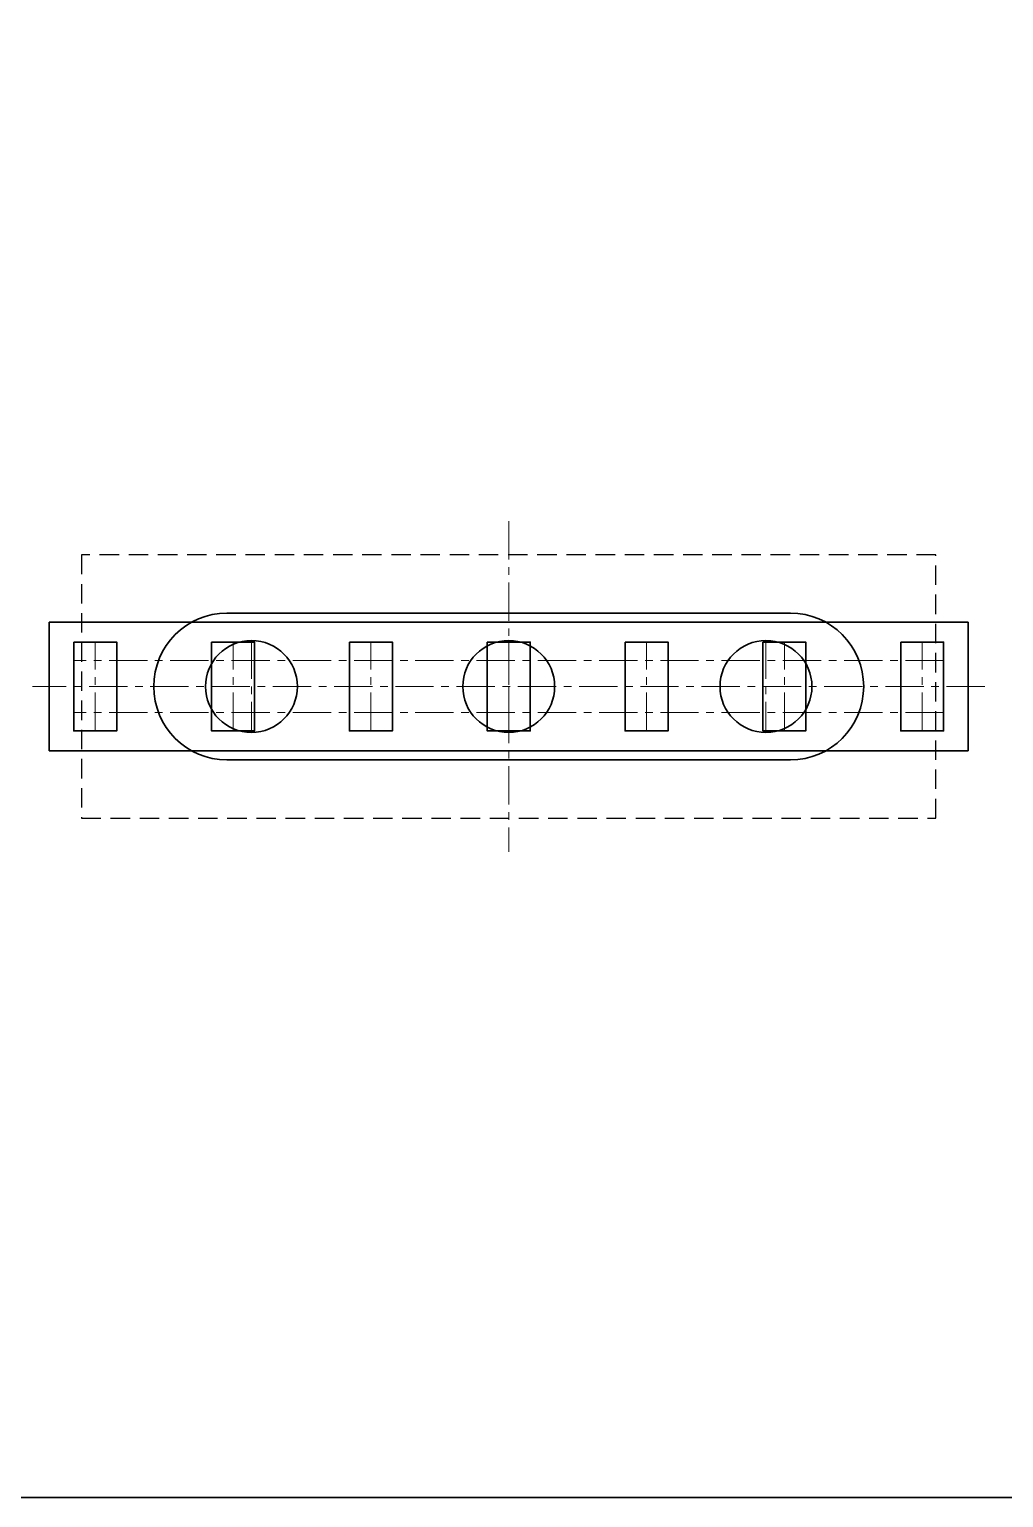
# Model space of a CAD drawing. Header units: millimetres. Extents: x 0 to 285450075, y -3000605 to 8125189010.
# Drawn here: x 6567386 to 6583291, y 129740 to 153719 of the extents above; entities that cross this region are included whole.
import ezdxf

# ---------------------------------------------------------------- set-up
doc = ezdxf.new("R2010")
doc.units = ezdxf.units.MM
doc.linetypes.add('невидимая', pattern=[9.525, 6.35, -3.175])
doc.linetypes.add('осевая', pattern=[2, 1.25, -0.25, 0.25, -0.25])
doc.layers.add('1-Бетон', color=106, linetype='Continuous', lineweight=35)
doc.layers.add('ИС_Ось', color=3, linetype='осевая', lineweight=18)
doc.layers.add('ИС_Невидимая', color=4, linetype='невидимая')

# ---------------------------------------------------------------- blocks, each defined once
blk = doc.blocks.new('*U717')
at = {"layer": 'ИС_Ось', "ltscale": 500}
blk.add_lwpolyline([(0, 500), (0, -1000)], dxfattribs=at)
blk = doc.blocks.new('*U718')
at = {"color": 0, "linetype": 'ByBlock', "lineweight": -2, "transparency": 16777216}
for p in [(0, 0), (4200, 0), (8400, 0)]:
    blk.add_blockref('*U717', p, dxfattribs=at)
blk = doc.blocks.new('*U711')
at = {"layer": '1-Бетон'}
blk.add_circle((0, 0), 750, dxfattribs=at)
blk = doc.blocks.new('*U712')
at = {"layer": '1-Бетон', "color": 0, "linetype": 'ByBlock', "lineweight": -2, "transparency": 16777216}
for p in [(0, 0), (4200, 0), (8400, 0)]:
    blk.add_blockref('*U711', p, dxfattribs=at)
blk = doc.blocks.new('*U713')
at = {"layer": '1-Бетон', "color": 5}
blk.add_lwpolyline([(350, 725), (350, -725), (-350, -725), (-350, 725), (350, 725)], dxfattribs=at)
blk = doc.blocks.new('*U719')
at = {"color": 0, "linetype": 'ByBlock', "lineweight": -2, "transparency": 16777216}
for p in [(0, 0), (2250, 0), (4500, 0), (6750, 0), (9000, 0), (11250, 0), (13500, 0)]:
    blk.add_blockref('*U713', p, dxfattribs=at)
blk = doc.blocks.new('*U709')
at = {"layer": 'ИС_Ось', "ltscale": 500}
blk.add_line((0, -725), (0, 725), dxfattribs=at)
blk = doc.blocks.new('*U710')
at = {"layer": '1-Бетон', "color": 0, "linetype": 'ByBlock', "lineweight": -2, "transparency": 16777216}
for p in [(0, 0), (2250, 0), (4500, 0), (6750, 0), (9000, 0), (11250, 0), (13500, 0)]:
    blk.add_blockref('*U709', p, dxfattribs=at)

msp = doc.modelspace()

# ---------------------------------------------------------------- linework, layer by layer
at = {"layer": '1-Бетон'}
msp.add_lwpolyline([(6454658.931, 207623.9078), (6666551.9482, 207623.9078), (6666551.9482, 129739.769), (6454658.931, 129739.769)], close=True, dxfattribs=at)
at = {"layer": '1-Бетон', "elevation": -5778.159}
msp.add_lwpolyline([(6579811.2914, 144186.7391), (6570611.3552, 144186.7391, 0.9958479419), (6570611.3552, 141786.7391), (6579811.2914, 141786.7391, 0.9958479419)], format="xyb", close=True, dxfattribs=at)
at = {"layer": '1-Бетон', "color": 3}
msp.add_lwpolyline([(6582711.6251, 144036.4269), (6567711.6251, 144036.4269), (6567711.6251, 141936.4269), (6582711.6251, 141936.4269)], close=True, dxfattribs=at)
at = {"layer": 'ИС_Невидимая', "ltscale": 50}
msp.add_lwpolyline([(6582185.8516, 145136.8032), (6568235.6203, 145136.8032), (6568235.6203, 140836.8032), (6582185.8516, 140836.8032), (6582185.8516, 145136.8032)], dxfattribs=at)
at = {"layer": 'ИС_Ось', "color": 1, "ltscale": 500}
for points in [[(6575211.6251, 145686.8032), (6575211.6251, 140286.8032)], [(6582985.8516, 142986.8032), (6567435.6203, 142986.8032)]]:
    msp.add_lwpolyline(points, dxfattribs=at)
at = {"layer": 'ИС_Ось', "ltscale": 500, "elevation": 5778.159}
msp.add_lwpolyline([(6582311.9807, 143411.8032), (6568111.9807, 143411.8032)], dxfattribs=at)
at = {"layer": 'ИС_Ось', "ltscale": 500}
msp.add_lwpolyline([(6582311.9807, 142561.8032), (6568111.9807, 142561.8032)], dxfattribs=at)

# ---------------------------------------------------------------- block references
at = {"xscale": -1}
for name, p in [('*U719', (6581961.9807, 142986.8032)), ('*U718', (6579411.6251, 143236.8032))]:
    msp.add_blockref(name, p, dxfattribs=at)
at = {"layer": '1-Бетон', "xscale": -1}
for name, p in [('*U710', (6581961.9807, 142986.8032)), ('*U712', (6579411.6251, 142986.8032))]:
    msp.add_blockref(name, p, dxfattribs=at)

doc.saveas('drawing.dxf')
